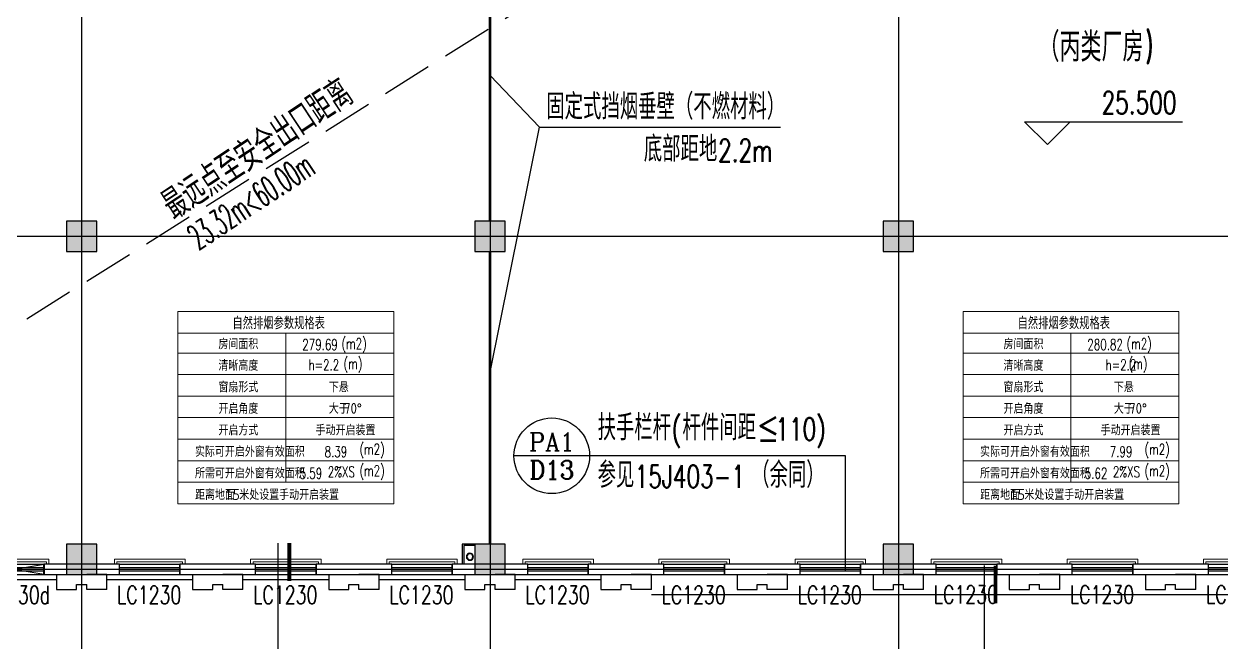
# Model space of a CAD drawing. Extents: x 1738711 to 2346805, y 1189731 to 2516152.
# Drawn here: x 1940140 to 1963885, y 1985918 to 1998170 of the extents above; entities that cross this region are included whole.
import ezdxf
from ezdxf.enums import TextEntityAlignment as Align

# ---------------------------------------------------------------- set-up
doc = ezdxf.new("R2010")
doc.units = 0
doc.header["$LTSCALE"] = 1000
doc.header["$MEASUREMENT"] = 0
doc.linetypes.add('DASH', pattern=[0.35, 0.25, -0.1])
doc.linetypes.add('复件 140224通州运河二期售楼部条件图_t3$0$X-ME SHAFT SH$0$X-B2$0$WATER_LINE', pattern=[0])
for name, color, linetype, lineweight in [('_0', 7, 'Continuous', 25), ('H_Z', 4, 'Continuous', 13), ('栏杆', 6, 'Continuous', 15)]:
    doc.layers.add(name, color=color, linetype=linetype, lineweight=lineweight)
for name, color, linetype in [('A-Detl-Thin', 1, 'Continuous'), ('AR-TEXT', 7, 'Continuous'), ('COLUMN', 9, 'Continuous'), ('DIM_ELEV', 3, 'Continuous'), ('DIM_IDEN', 3, 'Continuous'), ('DIM_LEAD', 3, 'Continuous'), ('DOTE', 1, 'Continuous'), ('PUB_HATCH', 8, 'Continuous'), ('PUB_TEXT', 7, 'Continuous'), ('WALL', 40, 'Continuous'), ('WINDOW', 144, 'Continuous'), ('WINDOW_TEXT', 7, 'Continuous'), ('YS', 6, 'Continuous'), ('文字', 6, 'Continuous'), ('疏散距离', 211, 'DASH'), ('线脚', 44, 'Continuous'), ('面层', 6, 'Continuous')]:
    doc.layers.add(name, color=color, linetype=linetype)
doc.styles.add('_TCH_DIM', font='SIMPLEX', dxfattribs={"bigfont": 'GBCBIG'})
doc.styles.add('_TCH_DIM_T3', font='SIMPLEX', dxfattribs={"width": 0.705882, "bigfont": 'GBCBIG'})
doc.styles.add('_TCH_LABEL', font='COMPLEX', dxfattribs={"bigfont": 'GBCBIG'})
doc.styles.add('_TCH_WINDOW', font='SIMPLEX', dxfattribs={"height": 3.5, "bigfont": 'GBCBIG'})
doc.styles.add('HZ', font='rs', dxfattribs={"bigfont": 'hztxt'})
doc.styles.get("Standard").update_dxf_attribs({"font": 'gbenor.shx', "bigfont": 'gbcbig.shx'})
doc.styles.add('黑体', font='simhei_0.ttf', dxfattribs={"width": 0.9})

# ---------------------------------------------------------------- blocks, each defined once
blk = doc.blocks.new('dgh321')
at = {"layer": 'WALL', "linetype": '复件 140224通州运河二期售楼部条件图_t3$0$X-ME SHAFT SH$0$X-B2$0$WATER_LINE'}
for p, q in [((3247025, -2494105), (3247425, -2494105)), ((3247025, -2494105), (3247025, -2494405)), ((3247425, -2494105), (3247625, -2494105)), ((3248025, -2494105), (3247625, -2494105)), ((3248025, -2494405), (3248025, -2494105)), ((3247025, -2494405), (3247425, -2494405)), ((3247425, -2494405), (3247425, -2494305)), ((3247425, -2494305), (3247625, -2494305)), ((3247625, -2494405), (3247625, -2494305)), ((3248025, -2494405), (3247625, -2494405))]:
    blk.add_line(p, q, dxfattribs=at)
blk = doc.blocks.new('A$C68B42598')
at = {"layer": 'YS'}
for radius in [70, 60]:
    blk.add_circle((70, 70), radius, dxfattribs=at)
blk = doc.blocks.new('hreahaerheh')
at = {"layer": 'YS', "xscale": -1}
blk.add_blockref('A$C68B42598', (1949055, 1888439), dxfattribs=at)
blk = doc.blocks.new('haerraeherah')
at = {"layer": '栏杆'}
for points in [[(1950035, 1987459), (1950035, 1987559), (1951435, 1987559), (1951435, 1987459)], [(1950085, 1987459), (1950085, 1987509), (1951385, 1987509), (1951385, 1987459)]]:
    blk.add_lwpolyline(points, dxfattribs=at)
blk = doc.blocks.new('hear5herahera')
at = {"layer": '_0'}
for p in [(-10800, 0), (-8100, 0), (-5400, 0), (-2700, 0), (0, 0), (2700, 0), (5400, 0), (8100, 0), (10800, 0), (13500, 0)]:
    blk.add_blockref('haerraeherah', p, dxfattribs=at)
blk = doc.blocks.new('hertaraeherah')
at = {"layer": '疏散距离', "ltscale": 4}
blk.add_lwpolyline([(1933085, 1987859), (1952835, 2000259)], dxfattribs=at)
at = {"layer": 'DIM_LEAD', "color": 7, "style": '_TCH_DIM'}
blk.add_text('最远点至安全出口距离', height=600, rotation=33.5043, dxfattribs=at).set_placement((1943129, 1994248))
at = {"layer": '文字', "style": '_TCH_DIM_T3', "width": 0.49827}
blk.add_text('23.32m<60.00m', height=500, rotation=33.5043, dxfattribs=at).set_placement((1943604, 1993676))
blk = doc.blocks.new('hjtraherahreh')
at = {"layer": '面层', "color": 144}
for points in [[(1949085, 1987859), (1948835, 1987859), (1948835, 1987459)], [(1949085, 1987829), (1948865, 1987829), (1948865, 1987459)]]:
    blk.add_lwpolyline(points, dxfattribs=at)
blk = doc.blocks.new('jtrsjhtrh')
at = {"layer": 'A-Detl-Thin', "const_width": 20}
blk.add_lwpolyline([(397699, 368025), (397899, 368025), (397899, 366825), (397699, 366825)], close=True, dxfattribs=at)
for points in [[(397899, 366825), (397699, 368025)], [(397699, 366825), (397899, 368025)]]:
    blk.add_lwpolyline(points, dxfattribs=at)
blk = doc.blocks.new('herahreaherh')
at = {"rotation": 90}
blk.add_blockref('jtrsjhtrh', (2307370, 1589560), dxfattribs=at)
blk = doc.blocks.new('$TCHSYS$WIN2D')
for p, q in [((-0.5, 0.5), (0.5, 0.5)), ((-0.5, 0.5), (-0.5, -0.5)), ((0.5, 0.5), (0.5, -0.5)), ((0.5, 0.167), (-0.5, 0.167)), ((0.5, -0.167), (-0.5, -0.167)), ((-0.5, -0.5), (0.5, -0.5))]:
    blk.add_line(p, q)
blk = doc.blocks.new('_FZH')
blk.add_lwpolyline([(-0.5, -0.5), (0.5, -0.5), (0.5, 0.5), (-0.5, 0.5)], close=True)
at = {"layer": 'PUB_HATCH'}
blk.add_solid([(-0.5, -0.5), (0.5, -0.5), (-0.5, 0.5), (0.5, 0.5)], dxfattribs=at)

msp = doc.modelspace()

# ---------------------------------------------------------------- linework, layer by layer
at = {"layer": 'DIM_ELEV'}
for p, q in [((1960439.2, 1995780.3), (1959989.2, 1996230.3)), ((1959989.2, 1996230.3), (1963121.2, 1996230.3)), ((1960439.2, 1995780.3), (1960889.2, 1996230.3))]:
    msp.add_line(p, q, dxfattribs=at)
at = {"layer": 'DIM_IDEN'}
for p, q in [((1951360, 1989609.9), (1949860, 1989609.9)), ((1956435.1, 1989609.9), (1951360, 1989609.9)), ((1956435.1, 1987341.6), (1956435.1, 1989609.9)), ((1945178, 1987879.8), (1945178, 1975566.7)), ((1959187.3, 1987435.2), (1959187.3, 1975122.2))]:
    msp.add_line(p, q, dxfattribs=at)
at = {"layer": 'DIM_IDEN', "const_width": 75}
for points in [[(1945403, 1987879.8), (1945403, 1987129.8)], [(1959412.3, 1987435.2), (1959412.3, 1986685.2)]]:
    msp.add_lwpolyline(points, dxfattribs=at)
at = {"layer": 'DIM_IDEN'}
msp.add_lwpolyline([(1956435.1, 1987341.6, 1), (1956435.1, 1987341.6, 1)], format="xyb", close=True, dxfattribs=at)
msp.add_circle((1950610, 1989609.9), 750, dxfattribs=at)
at = {"layer": 'DIM_LEAD'}
for p, q in [((1949384.6, 1997146.9), (1950368.8, 1996120.7)), ((1949384.6, 1991266.7), (1950368.8, 1996120.7)), ((1950368.8, 1996120.7), (1955146.5, 1996120.7))]:
    msp.add_line(p, q, dxfattribs=at)
at = {"layer": 'DOTE'}
for p, q in [((1941284.6, 2009559.1), (1941284.6, 1984959.1)), ((1949384.6, 2009559.1), (1949384.6, 1984959.1)), ((1957484.6, 2009559.1), (1957484.6, 1984959.1)), ((1992284.6, 1993959.1), (1930784.6, 1993959.1)), ((1992284.6, 1987359.1), (1930784.6, 1987359.1))]:
    msp.add_line(p, q, dxfattribs=at)
at = {"layer": 'H_Z'}
for p, q in [((1943195.1, 1992469.7), (1943195.1, 1988659.7)), ((1947474.1, 1992469.7), (1943195.1, 1992469.7)), ((1947474.1, 1988659.7), (1947474.1, 1992469.7)), ((1958767.6, 1992469.7), (1958767.6, 1988659.7)), ((1963046.7, 1992469.7), (1958767.6, 1992469.7)), ((1963046.7, 1988659.7), (1963046.7, 1992469.7)), ((1947474.1, 1992043.1), (1943195.1, 1992043.1)), ((1945334.6, 1992043.1), (1945334.6, 1989086.4)), ((1963046.7, 1992043.1), (1958767.6, 1992043.1)), ((1960907.2, 1992043.1), (1960907.2, 1989086.4)), ((1947474.1, 1991646.4), (1943195.1, 1991646.4)), ((1963046.7, 1991646.4), (1958767.6, 1991646.4)), ((1947474.1, 1991219.7), (1943195.1, 1991219.7)), ((1963046.7, 1991219.7), (1958767.6, 1991219.7)), ((1947474.1, 1990793), (1943195.1, 1990793)), ((1963046.7, 1990793), (1958767.6, 1990793)), ((1947474.1, 1990366.4), (1943195.1, 1990366.4)), ((1963046.7, 1990366.4), (1958767.6, 1990366.4)), ((1947474.1, 1989939.7), (1943195.1, 1989939.7)), ((1963046.7, 1989939.7), (1958767.6, 1989939.7)), ((1947474.1, 1989513), (1943195.1, 1989513)), ((1963046.7, 1989513), (1958767.6, 1989513)), ((1947474.1, 1989086.4), (1943195.1, 1989086.4)), ((1963046.7, 1989086.4), (1958767.6, 1989086.4)), ((1947474.1, 1988659.7), (1943195.1, 1988659.7)), ((1963046.7, 1988659.7), (1958767.6, 1988659.7))]:
    msp.add_line(p, q, dxfattribs=at)
at = {"layer": 'WALL', "linetype": '复件 140224通州运河二期售楼部条件图_t3$0$X-ME SHAFT SH$0$X-B2$0$WATER_LINE'}
for p, q in [((1942034.6, 1987459.1), (1940534.6, 1987459.1)), ((1940534.6, 1987459.1), (1940534.6, 1987259.1)), ((1942034.6, 1987259.1), (1942034.6, 1987459.1)), ((1944734.6, 1987459.1), (1943234.6, 1987459.1)), ((1943234.6, 1987459.1), (1943234.6, 1987259.1)), ((1944734.6, 1987259.1), (1944734.6, 1987459.1)), ((1947434.6, 1987459.1), (1945934.6, 1987459.1)), ((1945934.6, 1987459.1), (1945934.6, 1987259.1)), ((1947434.6, 1987259.1), (1947434.6, 1987459.1)), ((1950134.6, 1987459.1), (1948634.6, 1987459.1)), ((1948634.6, 1987459.1), (1948634.6, 1987259.1)), ((1950134.6, 1987259.1), (1950134.6, 1987459.1)), ((1952834.6, 1987459.1), (1951334.6, 1987459.1)), ((1951334.6, 1987459.1), (1951334.6, 1987259.1)), ((1952834.6, 1987259.1), (1952834.6, 1987459.1)), ((1955534.6, 1987459.1), (1954034.6, 1987459.1)), ((1954034.6, 1987459.1), (1954034.6, 1987259.1)), ((1955534.6, 1987259.1), (1955534.6, 1987459.1)), ((1958234.6, 1987459.1), (1956734.6, 1987459.1)), ((1956734.6, 1987459.1), (1956734.6, 1987259.1)), ((1958234.6, 1987259.1), (1958234.6, 1987459.1)), ((1960934.6, 1987459.1), (1959434.6, 1987459.1)), ((1959434.6, 1987459.1), (1959434.6, 1987259.1)), ((1960934.6, 1987259.1), (1960934.6, 1987459.1)), ((1963634.6, 1987459.1), (1962134.6, 1987459.1)), ((1962134.6, 1987459.1), (1962134.6, 1987259.1)), ((1963634.6, 1987259.1), (1963634.6, 1987459.1)), ((1940534.6, 1987259.1), (1942034.6, 1987259.1)), ((1943234.6, 1987259.1), (1944734.6, 1987259.1)), ((1945934.6, 1987259.1), (1947434.6, 1987259.1)), ((1948634.6, 1987259.1), (1950134.6, 1987259.1)), ((1951334.6, 1987259.1), (1952834.6, 1987259.1)), ((1954034.6, 1987259.1), (1955534.6, 1987259.1)), ((1956734.6, 1987259.1), (1958234.6, 1987259.1)), ((1959434.6, 1987259.1), (1960934.6, 1987259.1)), ((1962134.6, 1987259.1), (1963634.6, 1987259.1))]:
    msp.add_line(p, q, dxfattribs=at)
at = {"layer": 'WINDOW', "color": 4, "linetype": 'DASH', "ltscale": 2, "const_width": 50}
for points in [[(1949384.6, 2000259.1), (1949384.6, 1994259.1)], [(1949384.6, 1993659.1), (1949384.6, 1987859.1)]]:
    msp.add_lwpolyline(points, dxfattribs=at)
at = {"layer": '线脚', "color": 8, "linetype": '复件 140224通州运河二期售楼部条件图_t3$0$X-ME SHAFT SH$0$X-B2$0$WATER_LINE'}
for p, q in [((1939084.6, 1987159.1), (1940784.6, 1987159.1)), ((1941784.6, 1987159.1), (1943484.6, 1987159.1)), ((1944484.6, 1987159.1), (1946184.6, 1987159.1)), ((1947184.6, 1987159.1), (1948884.6, 1987159.1)), ((1949884.6, 1987159.1), (1951584.6, 1987159.1))]:
    msp.add_line(p, q, dxfattribs=at)
msp.add_lwpolyline([(1952584.6, 1986859.1), (1970484.6, 1986859.1)], dxfattribs=at)

# ---------------------------------------------------------------- block references
msp.add_blockref('herahreaherh', (0, 0))
at = {"layer": '_0'}
for name, p in [('hear5herahera', (0, 0)), ('hjtraherahreh', (0, 0)), ('hreahaerheh', (0, 99100)), ('hertaraeherah', (0, 0))]:
    msp.add_blockref(name, p, dxfattribs=at)
at = {"layer": 'COLUMN', "linetype": '复件 140224通州运河二期售楼部条件图_t3$0$X-ME SHAFT SH$0$X-B2$0$WATER_LINE', "xscale": 600}
for p, yscale, zscale in [((1941284.6, 1993959.1), 600, 600), ((1949384.6, 1993959.1), 600, 600), ((1957484.6, 1993959.1), 600, 600), ((1941284.6, 1987559.1), 600.0000002535526, 600.0000002535526), ((1949384.6, 1987559.1), 600.0000002535526, 600.0000002535526), ((1957484.6, 1987559.1), 599.9999994398095, 599.9999994398095)]:
    msp.add_blockref('_FZH', p, dxfattribs=dict(at, yscale=yscale, zscale=zscale))
at = {"layer": 'WALL', "linetype": '复件 140224通州运河二期售楼部条件图_t3$0$X-ME SHAFT SH$0$X-B2$0$WATER_LINE'}
for p in [(-1306240.6, 4481364), (-1303540.6, 4481364), (-1300840.6, 4481364), (-1298140.6, 4481364), (-1295440.6, 4481364), (-1292740.6, 4481364), (-1290040.6, 4481364), (-1287340.6, 4481364), (-1284640.6, 4481364)]:
    msp.add_blockref('dgh321', p, dxfattribs=at)
at = {"layer": 'WINDOW', "linetype": '复件 140224通州运河二期售楼部条件图_t3$0$X-ME SHAFT SH$0$X-B2$0$WATER_LINE'}
ref = msp.add_blockref('$TCHSYS$WIN2D', (1939934.6, 1987359.1), dxfattribs=dict(at, xscale=-1200, yscale=200, zscale=-1200, rotation=179.9999999999918))
ref.add_attrib('A', 'LC1230d', (1939178.6, 1986675.1), dxfattribs={"layer": 'WINDOW_TEXT', "linetype": '复件 140224通州运河二期售楼部条件图_t3$0$X-ME SHAFT SH$0$X-B2$0$WATER_LINE', "ltscale": 0.5, "height": 357, "rotation": 360, "style": '_TCH_WINDOW', "width": 0.705882})
ref = msp.add_blockref('$TCHSYS$WIN2D', (1942634.6, 1987359.1), dxfattribs=dict(at, xscale=-1200, yscale=200, zscale=-1200, rotation=179.9999999999918))
ref.add_attrib('A', 'LC1230', (1941986.6, 1986675.1), dxfattribs={"layer": 'WINDOW_TEXT', "linetype": '复件 140224通州运河二期售楼部条件图_t3$0$X-ME SHAFT SH$0$X-B2$0$WATER_LINE', "ltscale": 0.5, "height": 357, "rotation": 360, "style": '_TCH_WINDOW', "width": 0.705882})
ref = msp.add_blockref('$TCHSYS$WIN2D', (1945334.6, 1987359.1), dxfattribs=dict(at, xscale=-1200, yscale=200, zscale=-1200, rotation=179.9999999999918))
ref.add_attrib('A', 'LC1230', (1944686.6, 1986675.1), dxfattribs={"layer": 'WINDOW_TEXT', "linetype": '复件 140224通州运河二期售楼部条件图_t3$0$X-ME SHAFT SH$0$X-B2$0$WATER_LINE', "ltscale": 0.5, "height": 357, "rotation": 360, "style": '_TCH_WINDOW', "width": 0.705882})
ref = msp.add_blockref('$TCHSYS$WIN2D', (1948034.6, 1987359.1), dxfattribs=dict(at, xscale=-1200, yscale=200, zscale=-1200, rotation=179.9999999999918))
ref.add_attrib('A', 'LC1230', (1947386.6, 1986675.1), dxfattribs={"layer": 'WINDOW_TEXT', "linetype": '复件 140224通州运河二期售楼部条件图_t3$0$X-ME SHAFT SH$0$X-B2$0$WATER_LINE', "ltscale": 0.5, "height": 357, "rotation": 360, "style": '_TCH_WINDOW', "width": 0.705882})
ref = msp.add_blockref('$TCHSYS$WIN2D', (1950734.6, 1987359.1), dxfattribs=dict(at, xscale=-1200, yscale=200, zscale=-1200, rotation=179.9999999999918))
ref.add_attrib('A', 'LC1230', (1950086.6, 1986675.1), dxfattribs={"layer": 'WINDOW_TEXT', "linetype": '复件 140224通州运河二期售楼部条件图_t3$0$X-ME SHAFT SH$0$X-B2$0$WATER_LINE', "ltscale": 0.5, "height": 357, "rotation": 360, "style": '_TCH_WINDOW', "width": 0.705882})
ref = msp.add_blockref('$TCHSYS$WIN2D', (1953434.6, 1987359.1), dxfattribs=dict(at, xscale=-1200, yscale=200, zscale=-1200, rotation=179.9999999999918))
ref.add_attrib('A', 'LC1230', (1952786.6, 1986675.1), dxfattribs={"layer": 'WINDOW_TEXT', "linetype": '复件 140224通州运河二期售楼部条件图_t3$0$X-ME SHAFT SH$0$X-B2$0$WATER_LINE', "ltscale": 0.5, "height": 357, "rotation": 360, "style": '_TCH_WINDOW', "width": 0.705882})
ref = msp.add_blockref('$TCHSYS$WIN2D', (1956134.6, 1987359.1), dxfattribs=dict(at, xscale=-1200, yscale=200, zscale=-1200, rotation=179.9999999999918))
ref.add_attrib('A', 'LC1230', (1955486.6, 1986675.1), dxfattribs={"layer": 'WINDOW_TEXT', "linetype": '复件 140224通州运河二期售楼部条件图_t3$0$X-ME SHAFT SH$0$X-B2$0$WATER_LINE', "ltscale": 0.5, "height": 357, "rotation": 360, "style": '_TCH_WINDOW', "width": 0.705882})
ref = msp.add_blockref('$TCHSYS$WIN2D', (1958834.6, 1987359.1), dxfattribs=dict(at, xscale=-1200, yscale=200, zscale=-1200, rotation=179.9999999999918))
ref.add_attrib('A', 'LC1230', (1958186.6, 1986680.6), dxfattribs={"layer": 'WINDOW_TEXT', "linetype": '复件 140224通州运河二期售楼部条件图_t3$0$X-ME SHAFT SH$0$X-B2$0$WATER_LINE', "ltscale": 0.5, "height": 357, "rotation": 360, "style": '_TCH_WINDOW', "width": 0.705882})
ref = msp.add_blockref('$TCHSYS$WIN2D', (1961534.6, 1987359.1), dxfattribs=dict(at, xscale=-1200, yscale=200, zscale=-1200, rotation=179.9999999999918))
ref.add_attrib('A', 'LC1230', (1960886.6, 1986680.6), dxfattribs={"layer": 'WINDOW_TEXT', "linetype": '复件 140224通州运河二期售楼部条件图_t3$0$X-ME SHAFT SH$0$X-B2$0$WATER_LINE', "ltscale": 0.5, "height": 357, "rotation": 360, "style": '_TCH_WINDOW', "width": 0.705882})
ref = msp.add_blockref('$TCHSYS$WIN2D', (1964234.6, 1987359.1), dxfattribs=dict(at, xscale=-1200, yscale=200, zscale=-1200, rotation=179.9999999999918))
ref.add_attrib('A', 'LC1230', (1963586.6, 1986680.6), dxfattribs={"layer": 'WINDOW_TEXT', "linetype": '复件 140224通州运河二期售楼部条件图_t3$0$X-ME SHAFT SH$0$X-B2$0$WATER_LINE', "ltscale": 0.5, "height": 357, "rotation": 360, "style": '_TCH_WINDOW', "width": 0.705882})

# ---------------------------------------------------------------- texts
at = {"layer": 'AR-TEXT'}
for s, height, p in [('（丙类厂房', 578.72, (1960263.4, 1997423.5)), (')', 600, (1962369.7, 1997423.5))]:
    msp.add_text(s, height=height, dxfattribs=at).set_placement(p)
at = {"layer": 'H_Z', "width": 0.7}
for s, style, p in [('自然排烟参数规格表', '黑体', (1944275.9, 1992141.8)), ('自然排烟参数规格表', '黑体', (1959848.4, 1992141.8)), ('(m2)', 'HZ', (1946438.8, 1991725.4)), ('(m2)', 'HZ', (1962011.3, 1991725.4)), ('h=2.2', 'HZ', (1945785, 1991306.1)), ('(m)', 'HZ', (1946480.6, 1991330)), ('h=2.2', 'HZ', (1961595.9, 1991306.1)), ('(m)', 'HZ', (1962053.1, 1991330)), ('(m2)', 'HZ', (1946795.9, 1989634)), ('(m2)', 'HZ', (1962368.5, 1989634)), ('2%%%XS', 'HZ', (1946166.9, 1989185.6)), ('(m2)', 'HZ', (1946795.9, 1989207.4)), ('2%%%XS', 'HZ', (1961739.4, 1989185.6)), ('(m2)', 'HZ', (1962368.5, 1989207.4))]:
    msp.add_text(s, height=213.33, rotation=0, dxfattribs=dict(at, style=style)).set_placement(p)
at = {"layer": 'H_Z'}
for s, height, p in [('房间面积', 208.34, (1943997.1, 1991722.4)), ('房间面积', 208.34, (1959569.6, 1991722.4)), ('清晰高度', 208.34, (1943997.1, 1991295.7)), ('清晰高度', 208.34, (1959569.6, 1991295.7)), ('窗扇形式', 208.34, (1943997.1, 1990869)), ('下悬', 208.34, (1946186.1, 1990869)), ('窗扇形式', 208.34, (1959569.6, 1990869)), ('下悬', 208.34, (1961758.7, 1990869)), ('开启角度', 208.34, (1943997.1, 1990442.4)), ('大于', 208.34, (1946186.1, 1990442.4)), ('70', 216, (1946489.5, 1990442.4)), ('°', 208.3, (1946741.5, 1990442.4)), ('开启角度', 208.34, (1959569.6, 1990442.4)), ('大于', 208.34, (1961758.7, 1990442.4)), ('70', 216, (1962062, 1990442.4)), ('°', 208.3, (1962314, 1990442.4)), ('开启方式', 208.34, (1943997.1, 1990015.7)), ('手动开启装置', 208.34, (1945924.2, 1990015.7)), ('开启方式', 208.34, (1959569.6, 1990015.7)), ('手动开启装置', 208.34, (1961496.7, 1990015.7)), ('实际可开启外窗有效面积', 208.34, (1943532, 1989589)), ('实际可开启外窗有效面积', 208.34, (1959104.5, 1989589)), ('所需可开启外窗有效面积', 208.34, (1943532, 1989162.4)), ('所需可开启外窗有效面积', 208.34, (1959104.5, 1989162.4)), ('距离地面', 208.34, (1943533.9, 1988735.7)), ('1.5', 216, (1944140.5, 1988735.7)), ('米处设置手动开启装置', 208.34, (1944410.5, 1988735.7)), ('距离地面', 208.34, (1959106.4, 1988735.7)), ('1.5', 216, (1959713, 1988735.7)), ('米处设置手动开启装置', 208.34, (1959983, 1988735.7))]:
    msp.add_text(s, height=height, dxfattribs=at).set_placement(p)
at = {"layer": 'H_Z', "color": 1, "style": 'HZ', "width": 0.7}
for s, p in [('279.69', (1945660.5, 1991707)), ('280.82', (1961233.1, 1991707)), ('8.39', (1946103.7, 1989582.8)), ('7.99', (1961676.2, 1989582.8)), ('5.59', (1945608.8, 1989156.2)), ('5.62', (1961181.3, 1989156.2))]:
    msp.add_text(s, height=213.33, rotation=0, dxfattribs=at).set_placement(p)
at = {"layer": 'PUB_TEXT', "color": 7, "style": '_TCH_DIM'}
for s, height, p in [('固定式挡烟垂壁（不燃材料）', 506.383, (1950500.2, 1996278.2)), ('底部距地', 506.38, (1952434.5, 1995438.2)), ('扶手栏杆', 506.38, (1951517.5, 1989916.1)), ('杆件间距≤', 506.38, (1953202, 1989916.1)), ('参见', 506.38, (1951517.5, 1988977.6)), ('（余同）', 506.38, (1954564.7, 1988977.6))]:
    msp.add_text(s, height=height, dxfattribs=at).set_placement(p)
at = {"layer": 'PUB_TEXT', "color": 7, "style": '_TCH_DIM', "width": 0.705882}
for s, height, p in [('25.500', 446.25, (1961516.2, 1996387.8)), ('2.2m', 446.25, (1953909, 1995438.2)), ('(', 446.2, (1952992, 1989916.1)), ('110)', 446.25, (1955045.1, 1989916.1)), ('15J403-1', 446.25, (1952254.7, 1988977.6))]:
    msp.add_text(s, height=height, dxfattribs=at).set_placement(p)
at = {"layer": 'PUB_TEXT', "color": 7, "style": '_TCH_LABEL'}
for s, height, p, p2 in [('PA1', 362.28, (1950161.5, 1989705.4), (1951058.6, 1989705.4)), ('D13', 366.2, (1950165.3, 1989148.6), (1951054.7, 1989148.6))]:
    msp.add_text(s, height=height, dxfattribs=at).set_placement(p, p2, align=Align.FIT)

doc.saveas('drawing.dxf')
